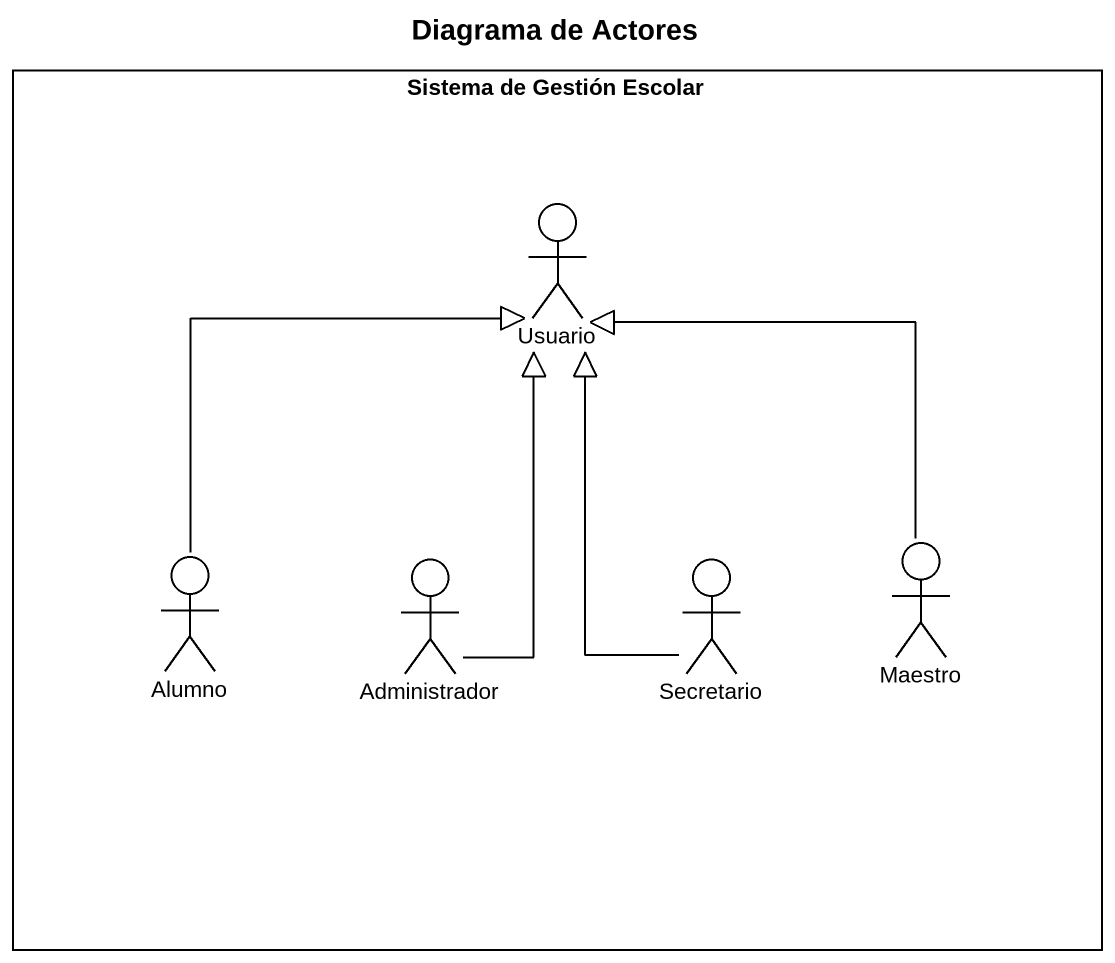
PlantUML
@startuml
title Diagrama de Actores
rectangle "Sistema de Gestión Escolar" as Sistema_de_Gestión_Escolar {
  actor Usuario
  actor Alumno
  actor Administrador
  actor Secretario
  actor Maestro
}
Alumno -up-|> Usuario
Administrador -up-|> Usuario
Secretario -up-|> Usuario
Maestro -up-|> Usuario
@enduml
